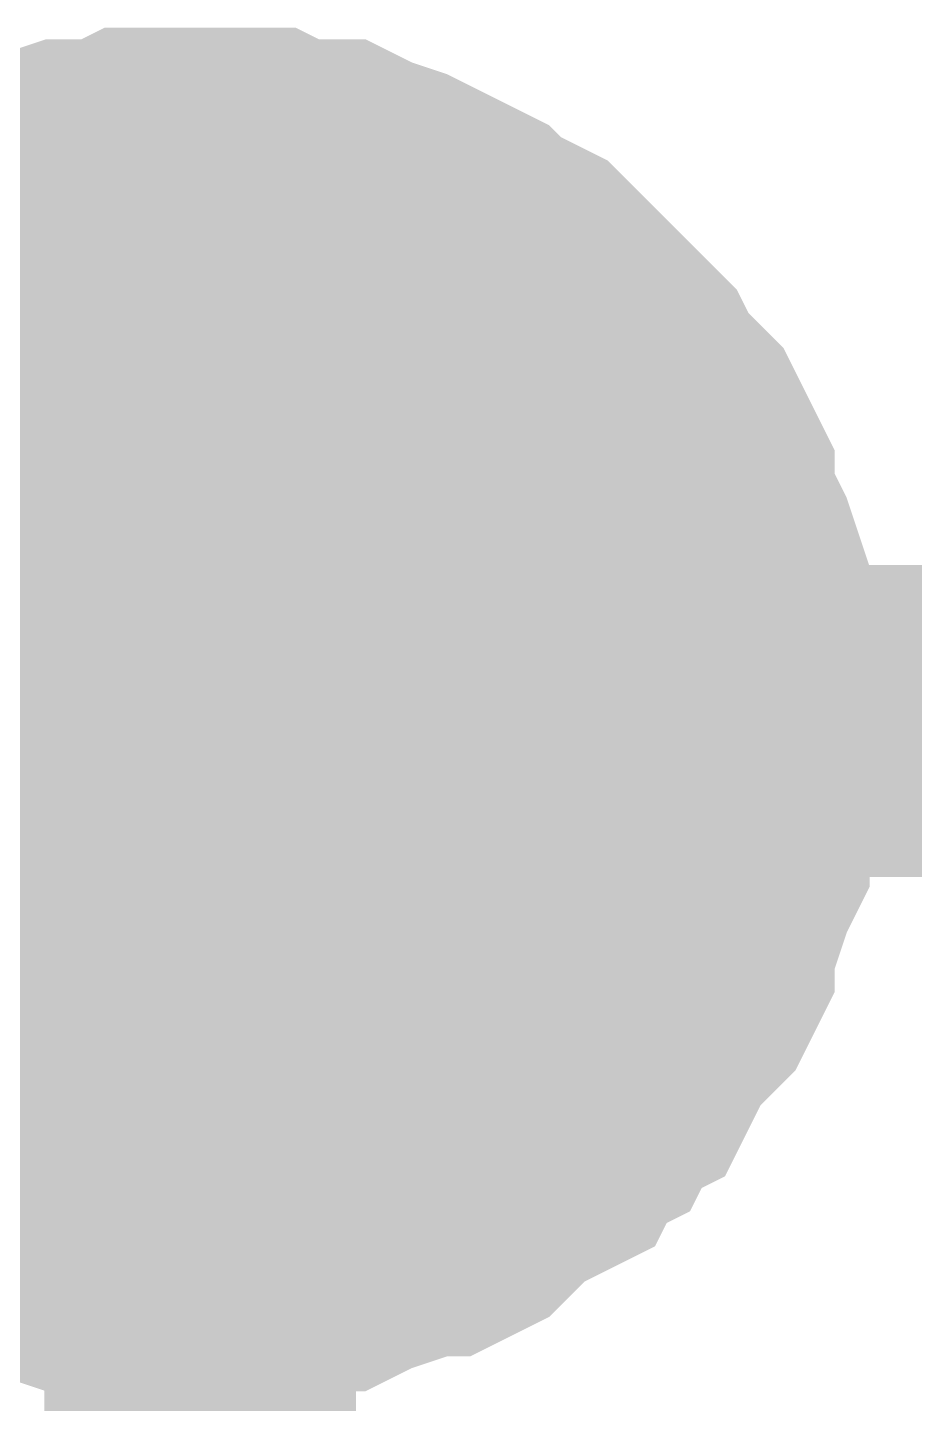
# Model space of a CAD drawing. Header units: inches. Extents: x 0 to 22.3, y 0 to 15.7.
# Drawn here: x 13.8938 to 13.9274, y 13.9734 to 14.0254 of the extents above; entities that cross this region are included whole.
import ezdxf

# ---------------------------------------------------------------- set-up
doc = ezdxf.new("R2010")
doc.units = ezdxf.units.IN
doc.header["$MEASUREMENT"] = 0
doc.layers.add('Sheet', color=255, linetype='Continuous')

msp = doc.modelspace()

# ---------------------------------------------------------------- linework, layer by layer
at = {"layer": 'Sheet'}
for points in [[(13.88755, 14.014637, 0.0118, 0.0118, 0), (13.888434, 14.015521, 0.0118, 0.0118, 0), (13.888876, 14.015963, 0.0118, 0.0118, 0), (13.88976, 14.016405, 0.0118, 0.0118, 0), (13.890644, 14.016847, 0.0118, 0.0118, 0), (13.891528, 14.017289, 0.0118, 0.0118, 0), (13.892412, 14.017731, 0.0118, 0.0118, 0), (13.893296, 14.018173, 0.0118, 0.0118, 0), (13.89418, 14.018615, 0.0118, 0.0118, 0), (13.895506, 14.019057, 0.0118, 0.0118, 0), (13.89639, 14.019057, 0.0118, 0.0118, 0), (13.897274, 14.019057, 0.0118, 0.0118, 0), (13.898158, 14.019499, 0.0118, 0.0118, 0), (13.899485, 14.019499, 0.0118, 0.0118, 0), (13.900369, 14.019499, 0.0118, 0.0118, 0)], [(13.88755, 14.014637, 0.0118, 0.0118, 0), (13.888434, 14.015521, 0.0118, 0.0118, 0), (13.888876, 14.015963, 0.0118, 0.0118, 0), (13.88976, 14.016405, 0.0118, 0.0118, 0), (13.890644, 14.016847, 0.0118, 0.0118, 0), (13.891528, 14.017289, 0.0118, 0.0118, 0), (13.892412, 14.017731, 0.0118, 0.0118, 0), (13.893296, 14.018173, 0.0118, 0.0118, 0), (13.89418, 14.018615, 0.0118, 0.0118, 0), (13.895506, 14.019057, 0.0118, 0.0118, 0), (13.89639, 14.019057, 0.0118, 0.0118, 0), (13.897274, 14.019057, 0.0118, 0.0118, 0), (13.898158, 14.019499, 0.0118, 0.0118, 0), (13.899485, 14.019499, 0.0118, 0.0118, 0), (13.900369, 14.019499, 0.0118, 0.0118, 0)], [(13.88755, 14.014637, 0.0118, 0.0118, 0), (13.888434, 14.015521, 0.0118, 0.0118, 0), (13.888876, 14.015963, 0.0118, 0.0118, 0), (13.88976, 14.016405, 0.0118, 0.0118, 0), (13.890644, 14.016847, 0.0118, 0.0118, 0), (13.891528, 14.017289, 0.0118, 0.0118, 0), (13.892412, 14.017731, 0.0118, 0.0118, 0), (13.893296, 14.018173, 0.0118, 0.0118, 0), (13.89418, 14.018615, 0.0118, 0.0118, 0), (13.895506, 14.019057, 0.0118, 0.0118, 0), (13.89639, 14.019057, 0.0118, 0.0118, 0), (13.897274, 14.019057, 0.0118, 0.0118, 0), (13.898158, 14.019499, 0.0118, 0.0118, 0), (13.899485, 14.019499, 0.0118, 0.0118, 0), (13.900369, 14.019499, 0.0118, 0.0118, 0)], [(13.88755, 14.014637, 0.0118, 0.0118, 0), (13.888434, 14.015521, 0.0118, 0.0118, 0), (13.888876, 14.015963, 0.0118, 0.0118, 0), (13.88976, 14.016405, 0.0118, 0.0118, 0), (13.890644, 14.016847, 0.0118, 0.0118, 0), (13.891528, 14.017289, 0.0118, 0.0118, 0), (13.892412, 14.017731, 0.0118, 0.0118, 0), (13.893296, 14.018173, 0.0118, 0.0118, 0), (13.89418, 14.018615, 0.0118, 0.0118, 0), (13.895506, 14.019057, 0.0118, 0.0118, 0), (13.89639, 14.019057, 0.0118, 0.0118, 0), (13.897274, 14.019057, 0.0118, 0.0118, 0), (13.898158, 14.019499, 0.0118, 0.0118, 0), (13.899485, 14.019499, 0.0118, 0.0118, 0), (13.900369, 14.019499, 0.0118, 0.0118, 0)], [(13.900369, 14.019499, 0.0118, 0.0118, 0), (13.900369, 14.019499, 0.0118, 0.0118, 0)], [(13.900369, 14.019499, 0.0118, 0.0118, 0), (13.901253, 14.019499, 0.0118, 0.0118, 0), (13.902579, 14.019499, 0.0118, 0.0118, 0), (13.903463, 14.019057, 0.0118, 0.0118, 0), (13.904347, 14.019057, 0.0118, 0.0118, 0), (13.905231, 14.019057, 0.0118, 0.0118, 0), (13.906115, 14.018615, 0.0118, 0.0118, 0), (13.907441, 14.018173, 0.0118, 0.0118, 0), (13.908325, 14.017731, 0.0118, 0.0118, 0), (13.909209, 14.017289, 0.0118, 0.0118, 0), (13.910094, 14.016847, 0.0118, 0.0118, 0), (13.910536, 14.016405, 0.0118, 0.0118, 0), (13.91142, 14.015963, 0.0118, 0.0118, 0), (13.912304, 14.015521, 0.0118, 0.0118, 0), (13.913188, 14.014637, 0.0118, 0.0118, 0), (13.91363, 14.014195, 0.0118, 0.0118, 0), (13.914514, 14.013311, 0.0118, 0.0118, 0), (13.914956, 14.012869, 0.0118, 0.0118, 0), (13.91584, 14.011985, 0.0118, 0.0118, 0), (13.916282, 14.011101, 0.0118, 0.0118, 0), (13.916724, 14.010659, 0.0118, 0.0118, 0), (13.917608, 14.009775, 0.0118, 0.0118, 0), (13.91805, 14.008891, 0.0118, 0.0118, 0), (13.918492, 14.008007, 0.0118, 0.0118, 0), (13.918492, 14.007123, 0.0118, 0.0118, 0), (13.918934, 14.006239, 0.0118, 0.0118, 0), (13.919376, 14.005355, 0.0118, 0.0118, 0), (13.919818, 14.004029, 0.0118, 0.0118, 0), (13.919818, 14.003145, 0.0118, 0.0118, 0), (13.919818, 14.002261, 0.0118, 0.0118, 0), (13.92026, 14.001377, 0.0118, 0.0118, 0), (13.92026, 14.000051, 0.0118, 0.0118, 0), (13.92026, 13.999167, 0.0118, 0.0118, 0)], [(13.900369, 14.019499, 0.0118, 0.0118, 0), (13.900369, 14.019499, 0.0118, 0.0118, 0)], [(13.900369, 14.019499, 0.0118, 0.0118, 0), (13.901253, 14.019499, 0.0118, 0.0118, 0), (13.902579, 14.019499, 0.0118, 0.0118, 0), (13.903463, 14.019057, 0.0118, 0.0118, 0), (13.904347, 14.019057, 0.0118, 0.0118, 0), (13.905231, 14.019057, 0.0118, 0.0118, 0), (13.906115, 14.018615, 0.0118, 0.0118, 0), (13.907441, 14.018173, 0.0118, 0.0118, 0), (13.908325, 14.017731, 0.0118, 0.0118, 0), (13.909209, 14.017289, 0.0118, 0.0118, 0), (13.910094, 14.016847, 0.0118, 0.0118, 0), (13.910536, 14.016405, 0.0118, 0.0118, 0), (13.91142, 14.015963, 0.0118, 0.0118, 0), (13.912304, 14.015521, 0.0118, 0.0118, 0), (13.913188, 14.014637, 0.0118, 0.0118, 0), (13.91363, 14.014195, 0.0118, 0.0118, 0), (13.914514, 14.013311, 0.0118, 0.0118, 0), (13.914956, 14.012869, 0.0118, 0.0118, 0), (13.91584, 14.011985, 0.0118, 0.0118, 0), (13.916282, 14.011101, 0.0118, 0.0118, 0), (13.916724, 14.010659, 0.0118, 0.0118, 0), (13.917608, 14.009775, 0.0118, 0.0118, 0), (13.91805, 14.008891, 0.0118, 0.0118, 0), (13.918492, 14.008007, 0.0118, 0.0118, 0), (13.918492, 14.007123, 0.0118, 0.0118, 0), (13.918934, 14.006239, 0.0118, 0.0118, 0), (13.919376, 14.005355, 0.0118, 0.0118, 0), (13.919818, 14.004029, 0.0118, 0.0118, 0), (13.919818, 14.003145, 0.0118, 0.0118, 0), (13.919818, 14.002261, 0.0118, 0.0118, 0), (13.92026, 14.001377, 0.0118, 0.0118, 0), (13.92026, 14.000051, 0.0118, 0.0118, 0), (13.92026, 13.999167, 0.0118, 0.0118, 0)], [(13.900369, 14.019499, 0.0118, 0.0118, 0), (13.900369, 14.019499, 0.0118, 0.0118, 0)], [(13.900369, 14.019499, 0.0118, 0.0118, 0), (13.901253, 14.019499, 0.0118, 0.0118, 0), (13.902579, 14.019499, 0.0118, 0.0118, 0), (13.903463, 14.019057, 0.0118, 0.0118, 0), (13.904347, 14.019057, 0.0118, 0.0118, 0), (13.905231, 14.019057, 0.0118, 0.0118, 0), (13.906115, 14.018615, 0.0118, 0.0118, 0), (13.907441, 14.018173, 0.0118, 0.0118, 0), (13.908325, 14.017731, 0.0118, 0.0118, 0), (13.909209, 14.017289, 0.0118, 0.0118, 0), (13.910094, 14.016847, 0.0118, 0.0118, 0), (13.910536, 14.016405, 0.0118, 0.0118, 0), (13.91142, 14.015963, 0.0118, 0.0118, 0), (13.912304, 14.015521, 0.0118, 0.0118, 0), (13.913188, 14.014637, 0.0118, 0.0118, 0), (13.91363, 14.014195, 0.0118, 0.0118, 0), (13.914514, 14.013311, 0.0118, 0.0118, 0), (13.914956, 14.012869, 0.0118, 0.0118, 0), (13.91584, 14.011985, 0.0118, 0.0118, 0), (13.916282, 14.011101, 0.0118, 0.0118, 0), (13.916724, 14.010659, 0.0118, 0.0118, 0), (13.917608, 14.009775, 0.0118, 0.0118, 0), (13.91805, 14.008891, 0.0118, 0.0118, 0), (13.918492, 14.008007, 0.0118, 0.0118, 0), (13.918492, 14.007123, 0.0118, 0.0118, 0), (13.918934, 14.006239, 0.0118, 0.0118, 0), (13.919376, 14.005355, 0.0118, 0.0118, 0), (13.919818, 14.004029, 0.0118, 0.0118, 0), (13.919818, 14.003145, 0.0118, 0.0118, 0), (13.919818, 14.002261, 0.0118, 0.0118, 0), (13.92026, 14.001377, 0.0118, 0.0118, 0), (13.92026, 14.000051, 0.0118, 0.0118, 0), (13.92026, 13.999167, 0.0118, 0.0118, 0)], [(13.900369, 14.019499, 0.0118, 0.0118, 0), (13.900369, 14.019499, 0.0118, 0.0118, 0)], [(13.900369, 14.019499, 0.0118, 0.0118, 0), (13.901253, 14.019499, 0.0118, 0.0118, 0), (13.902579, 14.019499, 0.0118, 0.0118, 0), (13.903463, 14.019057, 0.0118, 0.0118, 0), (13.904347, 14.019057, 0.0118, 0.0118, 0), (13.905231, 14.019057, 0.0118, 0.0118, 0), (13.906115, 14.018615, 0.0118, 0.0118, 0), (13.907441, 14.018173, 0.0118, 0.0118, 0), (13.908325, 14.017731, 0.0118, 0.0118, 0), (13.909209, 14.017289, 0.0118, 0.0118, 0), (13.910094, 14.016847, 0.0118, 0.0118, 0), (13.910536, 14.016405, 0.0118, 0.0118, 0), (13.91142, 14.015963, 0.0118, 0.0118, 0), (13.912304, 14.015521, 0.0118, 0.0118, 0), (13.913188, 14.014637, 0.0118, 0.0118, 0), (13.91363, 14.014195, 0.0118, 0.0118, 0), (13.914514, 14.013311, 0.0118, 0.0118, 0), (13.914956, 14.012869, 0.0118, 0.0118, 0), (13.91584, 14.011985, 0.0118, 0.0118, 0), (13.916282, 14.011101, 0.0118, 0.0118, 0), (13.916724, 14.010659, 0.0118, 0.0118, 0), (13.917608, 14.009775, 0.0118, 0.0118, 0), (13.91805, 14.008891, 0.0118, 0.0118, 0), (13.918492, 14.008007, 0.0118, 0.0118, 0), (13.918492, 14.007123, 0.0118, 0.0118, 0), (13.918934, 14.006239, 0.0118, 0.0118, 0), (13.919376, 14.005355, 0.0118, 0.0118, 0), (13.919818, 14.004029, 0.0118, 0.0118, 0), (13.919818, 14.003145, 0.0118, 0.0118, 0), (13.919818, 14.002261, 0.0118, 0.0118, 0), (13.92026, 14.001377, 0.0118, 0.0118, 0), (13.92026, 14.000051, 0.0118, 0.0118, 0), (13.92026, 13.999167, 0.0118, 0.0118, 0)], [(13.891528, 14.017289, 0.0039, 0.0039, 0), (13.892412, 14.017731, 0.0039, 0.0039, 0), (13.893296, 14.018173, 0.0039, 0.0039, 0), (13.89418, 14.018615, 0.0039, 0.0039, 0), (13.895506, 14.019057, 0.0039, 0.0039, 0), (13.89639, 14.019057, 0.0039, 0.0039, 0), (13.897274, 14.019057, 0.0039, 0.0039, 0), (13.898158, 14.019499, 0.0039, 0.0039, 0), (13.899485, 14.019499, 0.0039, 0.0039, 0), (13.900369, 14.019499, 0.0039, 0.0039, 0)], [(13.891528, 14.017289, 0.0039, 0.0039, 0), (13.892412, 14.017731, 0.0039, 0.0039, 0), (13.893296, 14.018173, 0.0039, 0.0039, 0), (13.89418, 14.018615, 0.0039, 0.0039, 0), (13.895506, 14.019057, 0.0039, 0.0039, 0), (13.89639, 14.019057, 0.0039, 0.0039, 0), (13.897274, 14.019057, 0.0039, 0.0039, 0), (13.898158, 14.019499, 0.0039, 0.0039, 0), (13.899485, 14.019499, 0.0039, 0.0039, 0), (13.900369, 14.019499, 0.0039, 0.0039, 0)], [(13.891528, 14.017289, 0.0039, 0.0039, 0), (13.892412, 14.017731, 0.0039, 0.0039, 0), (13.893296, 14.018173, 0.0039, 0.0039, 0), (13.89418, 14.018615, 0.0039, 0.0039, 0), (13.895506, 14.019057, 0.0039, 0.0039, 0), (13.89639, 14.019057, 0.0039, 0.0039, 0), (13.897274, 14.019057, 0.0039, 0.0039, 0), (13.898158, 14.019499, 0.0039, 0.0039, 0), (13.899485, 14.019499, 0.0039, 0.0039, 0), (13.900369, 14.019499, 0.0039, 0.0039, 0)], [(13.891528, 14.017289, 0.0039, 0.0039, 0), (13.892412, 14.017731, 0.0039, 0.0039, 0), (13.893296, 14.018173, 0.0039, 0.0039, 0), (13.89418, 14.018615, 0.0039, 0.0039, 0), (13.895506, 14.019057, 0.0039, 0.0039, 0), (13.89639, 14.019057, 0.0039, 0.0039, 0), (13.897274, 14.019057, 0.0039, 0.0039, 0), (13.898158, 14.019499, 0.0039, 0.0039, 0), (13.899485, 14.019499, 0.0039, 0.0039, 0), (13.900369, 14.019499, 0.0039, 0.0039, 0)], [(13.900369, 14.019499, 0.0039, 0.0039, 0), (13.900369, 14.019499, 0.0039, 0.0039, 0)], [(13.900369, 14.019499, 0.0039, 0.0039, 0), (13.901253, 14.019499, 0.0039, 0.0039, 0), (13.902579, 14.019499, 0.0039, 0.0039, 0), (13.903463, 14.019057, 0.0039, 0.0039, 0), (13.904347, 14.019057, 0.0039, 0.0039, 0), (13.905231, 14.019057, 0.0039, 0.0039, 0), (13.906115, 14.018615, 0.0039, 0.0039, 0), (13.907441, 14.018173, 0.0039, 0.0039, 0), (13.908325, 14.017731, 0.0039, 0.0039, 0), (13.909209, 14.017289, 0.0039, 0.0039, 0), (13.910094, 14.016847, 0.0039, 0.0039, 0), (13.910536, 14.016405, 0.0039, 0.0039, 0), (13.91142, 14.015963, 0.0039, 0.0039, 0), (13.912304, 14.015521, 0.0039, 0.0039, 0), (13.913188, 14.014637, 0.0039, 0.0039, 0), (13.91363, 14.014195, 0.0039, 0.0039, 0), (13.914514, 14.013311, 0.0039, 0.0039, 0), (13.914956, 14.012869, 0.0039, 0.0039, 0), (13.91584, 14.011985, 0.0039, 0.0039, 0), (13.916282, 14.011101, 0.0039, 0.0039, 0), (13.916724, 14.010659, 0.0039, 0.0039, 0), (13.917608, 14.009775, 0.0039, 0.0039, 0), (13.91805, 14.008891, 0.0039, 0.0039, 0), (13.918492, 14.008007, 0.0039, 0.0039, 0), (13.918492, 14.007123, 0.0039, 0.0039, 0), (13.918934, 14.006239, 0.0039, 0.0039, 0), (13.919376, 14.005355, 0.0039, 0.0039, 0), (13.919818, 14.004029, 0.0039, 0.0039, 0), (13.919818, 14.003145, 0.0039, 0.0039, 0), (13.919818, 14.002261, 0.0039, 0.0039, 0), (13.92026, 14.001377, 0.0039, 0.0039, 0), (13.92026, 14.000051, 0.0039, 0.0039, 0), (13.92026, 13.999167, 0.0039, 0.0039, 0)], [(13.900369, 14.019499, 0.0039, 0.0039, 0), (13.900369, 14.019499, 0.0039, 0.0039, 0)], [(13.900369, 14.019499, 0.0039, 0.0039, 0), (13.901253, 14.019499, 0.0039, 0.0039, 0), (13.902579, 14.019499, 0.0039, 0.0039, 0), (13.903463, 14.019057, 0.0039, 0.0039, 0), (13.904347, 14.019057, 0.0039, 0.0039, 0), (13.905231, 14.019057, 0.0039, 0.0039, 0), (13.906115, 14.018615, 0.0039, 0.0039, 0), (13.907441, 14.018173, 0.0039, 0.0039, 0), (13.908325, 14.017731, 0.0039, 0.0039, 0), (13.909209, 14.017289, 0.0039, 0.0039, 0), (13.910094, 14.016847, 0.0039, 0.0039, 0), (13.910536, 14.016405, 0.0039, 0.0039, 0), (13.91142, 14.015963, 0.0039, 0.0039, 0), (13.912304, 14.015521, 0.0039, 0.0039, 0), (13.913188, 14.014637, 0.0039, 0.0039, 0), (13.91363, 14.014195, 0.0039, 0.0039, 0), (13.914514, 14.013311, 0.0039, 0.0039, 0), (13.914956, 14.012869, 0.0039, 0.0039, 0), (13.91584, 14.011985, 0.0039, 0.0039, 0), (13.916282, 14.011101, 0.0039, 0.0039, 0), (13.916724, 14.010659, 0.0039, 0.0039, 0), (13.917608, 14.009775, 0.0039, 0.0039, 0), (13.91805, 14.008891, 0.0039, 0.0039, 0), (13.918492, 14.008007, 0.0039, 0.0039, 0), (13.918492, 14.007123, 0.0039, 0.0039, 0), (13.918934, 14.006239, 0.0039, 0.0039, 0), (13.919376, 14.005355, 0.0039, 0.0039, 0), (13.919818, 14.004029, 0.0039, 0.0039, 0), (13.919818, 14.003145, 0.0039, 0.0039, 0), (13.919818, 14.002261, 0.0039, 0.0039, 0), (13.92026, 14.001377, 0.0039, 0.0039, 0), (13.92026, 14.000051, 0.0039, 0.0039, 0), (13.92026, 13.999167, 0.0039, 0.0039, 0)], [(13.900369, 14.019499, 0.0039, 0.0039, 0), (13.900369, 14.019499, 0.0039, 0.0039, 0)], [(13.900369, 14.019499, 0.0039, 0.0039, 0), (13.901253, 14.019499, 0.0039, 0.0039, 0), (13.902579, 14.019499, 0.0039, 0.0039, 0), (13.903463, 14.019057, 0.0039, 0.0039, 0), (13.904347, 14.019057, 0.0039, 0.0039, 0), (13.905231, 14.019057, 0.0039, 0.0039, 0), (13.906115, 14.018615, 0.0039, 0.0039, 0), (13.907441, 14.018173, 0.0039, 0.0039, 0), (13.908325, 14.017731, 0.0039, 0.0039, 0), (13.909209, 14.017289, 0.0039, 0.0039, 0), (13.910094, 14.016847, 0.0039, 0.0039, 0), (13.910536, 14.016405, 0.0039, 0.0039, 0), (13.91142, 14.015963, 0.0039, 0.0039, 0), (13.912304, 14.015521, 0.0039, 0.0039, 0), (13.913188, 14.014637, 0.0039, 0.0039, 0), (13.91363, 14.014195, 0.0039, 0.0039, 0), (13.914514, 14.013311, 0.0039, 0.0039, 0), (13.914956, 14.012869, 0.0039, 0.0039, 0), (13.91584, 14.011985, 0.0039, 0.0039, 0), (13.916282, 14.011101, 0.0039, 0.0039, 0), (13.916724, 14.010659, 0.0039, 0.0039, 0), (13.917608, 14.009775, 0.0039, 0.0039, 0), (13.91805, 14.008891, 0.0039, 0.0039, 0), (13.918492, 14.008007, 0.0039, 0.0039, 0), (13.918492, 14.007123, 0.0039, 0.0039, 0), (13.918934, 14.006239, 0.0039, 0.0039, 0), (13.919376, 14.005355, 0.0039, 0.0039, 0), (13.919818, 14.004029, 0.0039, 0.0039, 0), (13.919818, 14.003145, 0.0039, 0.0039, 0), (13.919818, 14.002261, 0.0039, 0.0039, 0), (13.92026, 14.001377, 0.0039, 0.0039, 0), (13.92026, 14.000051, 0.0039, 0.0039, 0), (13.92026, 13.999167, 0.0039, 0.0039, 0)], [(13.900369, 14.019499, 0.0039, 0.0039, 0), (13.900369, 14.019499, 0.0039, 0.0039, 0)], [(13.900369, 14.019499, 0.0039, 0.0039, 0), (13.901253, 14.019499, 0.0039, 0.0039, 0), (13.902579, 14.019499, 0.0039, 0.0039, 0), (13.903463, 14.019057, 0.0039, 0.0039, 0), (13.904347, 14.019057, 0.0039, 0.0039, 0), (13.905231, 14.019057, 0.0039, 0.0039, 0), (13.906115, 14.018615, 0.0039, 0.0039, 0), (13.907441, 14.018173, 0.0039, 0.0039, 0), (13.908325, 14.017731, 0.0039, 0.0039, 0), (13.909209, 14.017289, 0.0039, 0.0039, 0), (13.910094, 14.016847, 0.0039, 0.0039, 0), (13.910536, 14.016405, 0.0039, 0.0039, 0), (13.91142, 14.015963, 0.0039, 0.0039, 0), (13.912304, 14.015521, 0.0039, 0.0039, 0), (13.913188, 14.014637, 0.0039, 0.0039, 0), (13.91363, 14.014195, 0.0039, 0.0039, 0), (13.914514, 14.013311, 0.0039, 0.0039, 0), (13.914956, 14.012869, 0.0039, 0.0039, 0), (13.91584, 14.011985, 0.0039, 0.0039, 0), (13.916282, 14.011101, 0.0039, 0.0039, 0), (13.916724, 14.010659, 0.0039, 0.0039, 0), (13.917608, 14.009775, 0.0039, 0.0039, 0), (13.91805, 14.008891, 0.0039, 0.0039, 0), (13.918492, 14.008007, 0.0039, 0.0039, 0), (13.918492, 14.007123, 0.0039, 0.0039, 0), (13.918934, 14.006239, 0.0039, 0.0039, 0), (13.919376, 14.005355, 0.0039, 0.0039, 0), (13.919818, 14.004029, 0.0039, 0.0039, 0), (13.919818, 14.003145, 0.0039, 0.0039, 0), (13.919818, 14.002261, 0.0039, 0.0039, 0), (13.92026, 14.001377, 0.0039, 0.0039, 0), (13.92026, 14.000051, 0.0039, 0.0039, 0), (13.92026, 13.999167, 0.0039, 0.0039, 0)], [(12.300186, 13.999167, 0.0118, 0.0118, 0), (12.400087, 13.999167, 0.0118, 0.0118, 0), (12.900034, 13.999167, 0.0118, 0.0118, 0), (13.900369, 13.999167, 0.0118, 0.0118, 0)], [(14.300414, 13.999167, 0.0118, 0.0118, 0), (13.900369, 13.999167, 0.0118, 0.0118, 0), (13.900369, 13.799381, 0.0118, 0.0118, 0)], [(13.92026, 13.999167, 0.0118, 0.0118, 0), (13.92026, 13.998283, 0.0118, 0.0118, 0), (13.92026, 13.996957, 0.0118, 0.0118, 0), (13.919818, 13.996073, 0.0118, 0.0118, 0), (13.919818, 13.995189, 0.0118, 0.0118, 0), (13.919818, 13.994305, 0.0118, 0.0118, 0), (13.919376, 13.993421, 0.0118, 0.0118, 0), (13.918934, 13.992095, 0.0118, 0.0118, 0), (13.918492, 13.991211, 0.0118, 0.0118, 0), (13.918492, 13.990327, 0.0118, 0.0118, 0), (13.91805, 13.989443, 0.0118, 0.0118, 0), (13.917608, 13.989001, 0.0118, 0.0118, 0), (13.916724, 13.988117, 0.0118, 0.0118, 0), (13.916282, 13.987233, 0.0118, 0.0118, 0), (13.91584, 13.986349, 0.0118, 0.0118, 0), (13.914956, 13.985907, 0.0118, 0.0118, 0), (13.914514, 13.985023, 0.0118, 0.0118, 0), (13.91363, 13.984581, 0.0118, 0.0118, 0), (13.913188, 13.983697, 0.0118, 0.0118, 0), (13.912304, 13.983255, 0.0118, 0.0118, 0), (13.91142, 13.982812, 0.0118, 0.0118, 0), (13.910536, 13.981928, 0.0118, 0.0118, 0), (13.910094, 13.981486, 0.0118, 0.0118, 0), (13.909209, 13.981044, 0.0118, 0.0118, 0), (13.908325, 13.981044, 0.0118, 0.0118, 0), (13.907441, 13.980602, 0.0118, 0.0118, 0), (13.906115, 13.98016, 0.0118, 0.0118, 0), (13.905231, 13.979718, 0.0118, 0.0118, 0), (13.904347, 13.979718, 0.0118, 0.0118, 0), (13.903463, 13.979718, 0.0118, 0.0118, 0), (13.902579, 13.979276, 0.0118, 0.0118, 0), (13.901253, 13.979276, 0.0118, 0.0118, 0), (13.900369, 13.979276, 0.0118, 0.0118, 0)], [(13.92026, 13.999167, 0.0118, 0.0118, 0), (13.92026, 13.998283, 0.0118, 0.0118, 0), (13.92026, 13.996957, 0.0118, 0.0118, 0), (13.919818, 13.996073, 0.0118, 0.0118, 0), (13.919818, 13.995189, 0.0118, 0.0118, 0), (13.919818, 13.994305, 0.0118, 0.0118, 0), (13.919376, 13.993421, 0.0118, 0.0118, 0), (13.918934, 13.992095, 0.0118, 0.0118, 0), (13.918492, 13.991211, 0.0118, 0.0118, 0), (13.918492, 13.990327, 0.0118, 0.0118, 0), (13.91805, 13.989443, 0.0118, 0.0118, 0), (13.917608, 13.989001, 0.0118, 0.0118, 0), (13.916724, 13.988117, 0.0118, 0.0118, 0), (13.916282, 13.987233, 0.0118, 0.0118, 0), (13.91584, 13.986349, 0.0118, 0.0118, 0), (13.914956, 13.985907, 0.0118, 0.0118, 0), (13.914514, 13.985023, 0.0118, 0.0118, 0), (13.91363, 13.984581, 0.0118, 0.0118, 0), (13.913188, 13.983697, 0.0118, 0.0118, 0), (13.912304, 13.983255, 0.0118, 0.0118, 0), (13.91142, 13.982812, 0.0118, 0.0118, 0), (13.910536, 13.981928, 0.0118, 0.0118, 0), (13.910094, 13.981486, 0.0118, 0.0118, 0), (13.909209, 13.981044, 0.0118, 0.0118, 0), (13.908325, 13.981044, 0.0118, 0.0118, 0), (13.907441, 13.980602, 0.0118, 0.0118, 0), (13.906115, 13.98016, 0.0118, 0.0118, 0), (13.905231, 13.979718, 0.0118, 0.0118, 0), (13.904347, 13.979718, 0.0118, 0.0118, 0), (13.903463, 13.979718, 0.0118, 0.0118, 0), (13.902579, 13.979276, 0.0118, 0.0118, 0), (13.901253, 13.979276, 0.0118, 0.0118, 0), (13.900369, 13.979276, 0.0118, 0.0118, 0)], [(13.92026, 13.999167, 0.0118, 0.0118, 0), (13.92026, 13.998283, 0.0118, 0.0118, 0), (13.92026, 13.996957, 0.0118, 0.0118, 0), (13.919818, 13.996073, 0.0118, 0.0118, 0), (13.919818, 13.995189, 0.0118, 0.0118, 0), (13.919818, 13.994305, 0.0118, 0.0118, 0), (13.919376, 13.993421, 0.0118, 0.0118, 0), (13.918934, 13.992095, 0.0118, 0.0118, 0), (13.918492, 13.991211, 0.0118, 0.0118, 0), (13.918492, 13.990327, 0.0118, 0.0118, 0), (13.91805, 13.989443, 0.0118, 0.0118, 0), (13.917608, 13.989001, 0.0118, 0.0118, 0), (13.916724, 13.988117, 0.0118, 0.0118, 0), (13.916282, 13.987233, 0.0118, 0.0118, 0), (13.91584, 13.986349, 0.0118, 0.0118, 0), (13.914956, 13.985907, 0.0118, 0.0118, 0), (13.914514, 13.985023, 0.0118, 0.0118, 0), (13.91363, 13.984581, 0.0118, 0.0118, 0), (13.913188, 13.983697, 0.0118, 0.0118, 0), (13.912304, 13.983255, 0.0118, 0.0118, 0), (13.91142, 13.982812, 0.0118, 0.0118, 0), (13.910536, 13.981928, 0.0118, 0.0118, 0), (13.910094, 13.981486, 0.0118, 0.0118, 0), (13.909209, 13.981044, 0.0118, 0.0118, 0), (13.908325, 13.981044, 0.0118, 0.0118, 0), (13.907441, 13.980602, 0.0118, 0.0118, 0), (13.906115, 13.98016, 0.0118, 0.0118, 0), (13.905231, 13.979718, 0.0118, 0.0118, 0), (13.904347, 13.979718, 0.0118, 0.0118, 0), (13.903463, 13.979718, 0.0118, 0.0118, 0), (13.902579, 13.979276, 0.0118, 0.0118, 0), (13.901253, 13.979276, 0.0118, 0.0118, 0), (13.900369, 13.979276, 0.0118, 0.0118, 0)], [(13.92026, 13.999167, 0.0118, 0.0118, 0), (13.92026, 13.998283, 0.0118, 0.0118, 0), (13.92026, 13.996957, 0.0118, 0.0118, 0), (13.919818, 13.996073, 0.0118, 0.0118, 0), (13.919818, 13.995189, 0.0118, 0.0118, 0), (13.919818, 13.994305, 0.0118, 0.0118, 0), (13.919376, 13.993421, 0.0118, 0.0118, 0), (13.918934, 13.992095, 0.0118, 0.0118, 0), (13.918492, 13.991211, 0.0118, 0.0118, 0), (13.918492, 13.990327, 0.0118, 0.0118, 0), (13.91805, 13.989443, 0.0118, 0.0118, 0), (13.917608, 13.989001, 0.0118, 0.0118, 0), (13.916724, 13.988117, 0.0118, 0.0118, 0), (13.916282, 13.987233, 0.0118, 0.0118, 0), (13.91584, 13.986349, 0.0118, 0.0118, 0), (13.914956, 13.985907, 0.0118, 0.0118, 0), (13.914514, 13.985023, 0.0118, 0.0118, 0), (13.91363, 13.984581, 0.0118, 0.0118, 0), (13.913188, 13.983697, 0.0118, 0.0118, 0), (13.912304, 13.983255, 0.0118, 0.0118, 0), (13.91142, 13.982812, 0.0118, 0.0118, 0), (13.910536, 13.981928, 0.0118, 0.0118, 0), (13.910094, 13.981486, 0.0118, 0.0118, 0), (13.909209, 13.981044, 0.0118, 0.0118, 0), (13.908325, 13.981044, 0.0118, 0.0118, 0), (13.907441, 13.980602, 0.0118, 0.0118, 0), (13.906115, 13.98016, 0.0118, 0.0118, 0), (13.905231, 13.979718, 0.0118, 0.0118, 0), (13.904347, 13.979718, 0.0118, 0.0118, 0), (13.903463, 13.979718, 0.0118, 0.0118, 0), (13.902579, 13.979276, 0.0118, 0.0118, 0), (13.901253, 13.979276, 0.0118, 0.0118, 0), (13.900369, 13.979276, 0.0118, 0.0118, 0)], [(13.92026, 13.999167, 0.0118, 0.0118, 0), (13.92026, 13.999167, 0.0118, 0.0118, 0), (13.92026, 13.999167, 0.0118, 0.0118, 0), (13.92026, 13.999167, 0.0118, 0.0118, 0), (13.92026, 13.999167, 0.0118, 0.0118, 0), (13.92026, 13.999167, 0.0118, 0.0118, 0), (13.92026, 13.999167, 0.0118, 0.0118, 0), (13.92026, 13.999167, 0.0118, 0.0118, 0), (13.92026, 13.999167, 0.0118, 0.0118, 0), (13.92026, 13.999167, 0.0118, 0.0118, 0), (13.92026, 13.999167, 0.0118, 0.0118, 0), (13.92026, 13.999167, 0.0118, 0.0118, 0), (13.92026, 13.999167, 0.0118, 0.0118, 0), (13.92026, 13.999167, 0.0118, 0.0118, 0), (13.92026, 13.999167, 0.0118, 0.0118, 0), (13.92026, 13.999167, 0.0118, 0.0118, 0), (13.92026, 13.999167, 0.0118, 0.0118, 0), (13.92026, 13.999167, 0.0118, 0.0118, 0), (13.92026, 13.999167, 0.0118, 0.0118, 0), (13.92026, 13.999167, 0.0118, 0.0118, 0), (13.92026, 13.999167, 0.0118, 0.0118, 0), (13.92026, 13.999167, 0.0118, 0.0118, 0), (13.92026, 13.999167, 0.0118, 0.0118, 0), (13.92026, 13.999167, 0.0118, 0.0118, 0), (13.92026, 13.999167, 0.0118, 0.0118, 0), (13.92026, 13.999167, 0.0118, 0.0118, 0), (13.92026, 13.999167, 0.0118, 0.0118, 0), (13.92026, 13.999167, 0.0118, 0.0118, 0), (13.92026, 13.999167, 0.0118, 0.0118, 0), (13.92026, 13.999167, 0.0118, 0.0118, 0), (13.92026, 13.999167, 0.0118, 0.0118, 0), (13.92026, 13.999167, 0.0118, 0.0118, 0), (13.92026, 13.999167, 0.0118, 0.0118, 0)], [(13.92026, 13.999167, 0.0118, 0.0118, 0), (13.92026, 13.999167, 0.0118, 0.0118, 0)], [(13.92026, 13.999167, 0.0118, 0.0118, 0), (13.92026, 13.999167, 0.0118, 0.0118, 0), (13.92026, 13.999167, 0.0118, 0.0118, 0), (13.92026, 13.999167, 0.0118, 0.0118, 0), (13.92026, 13.999167, 0.0118, 0.0118, 0), (13.92026, 13.999167, 0.0118, 0.0118, 0), (13.92026, 13.999167, 0.0118, 0.0118, 0), (13.92026, 13.999167, 0.0118, 0.0118, 0), (13.92026, 13.999167, 0.0118, 0.0118, 0), (13.92026, 13.999167, 0.0118, 0.0118, 0), (13.92026, 13.999167, 0.0118, 0.0118, 0), (13.92026, 13.999167, 0.0118, 0.0118, 0), (13.92026, 13.999167, 0.0118, 0.0118, 0), (13.92026, 13.999167, 0.0118, 0.0118, 0), (13.92026, 13.999167, 0.0118, 0.0118, 0), (13.92026, 13.999167, 0.0118, 0.0118, 0), (13.92026, 13.999167, 0.0118, 0.0118, 0), (13.92026, 13.999167, 0.0118, 0.0118, 0), (13.92026, 13.999167, 0.0118, 0.0118, 0), (13.92026, 13.999167, 0.0118, 0.0118, 0), (13.92026, 13.999167, 0.0118, 0.0118, 0), (13.92026, 13.999167, 0.0118, 0.0118, 0), (13.92026, 13.999167, 0.0118, 0.0118, 0), (13.92026, 13.999167, 0.0118, 0.0118, 0), (13.92026, 13.999167, 0.0118, 0.0118, 0), (13.92026, 13.999167, 0.0118, 0.0118, 0), (13.92026, 13.999167, 0.0118, 0.0118, 0), (13.92026, 13.999167, 0.0118, 0.0118, 0), (13.92026, 13.999167, 0.0118, 0.0118, 0), (13.92026, 13.999167, 0.0118, 0.0118, 0), (13.92026, 13.999167, 0.0118, 0.0118, 0), (13.92026, 13.999167, 0.0118, 0.0118, 0), (13.92026, 13.999167, 0.0118, 0.0118, 0)], [(13.92026, 13.999167, 0.0118, 0.0118, 0), (13.92026, 13.999167, 0.0118, 0.0118, 0)], [(13.92026, 13.999167, 0.0118, 0.0118, 0), (13.92026, 13.999167, 0.0118, 0.0118, 0), (13.92026, 13.999167, 0.0118, 0.0118, 0), (13.92026, 13.999167, 0.0118, 0.0118, 0), (13.92026, 13.999167, 0.0118, 0.0118, 0), (13.92026, 13.999167, 0.0118, 0.0118, 0), (13.92026, 13.999167, 0.0118, 0.0118, 0), (13.92026, 13.999167, 0.0118, 0.0118, 0), (13.92026, 13.999167, 0.0118, 0.0118, 0), (13.92026, 13.999167, 0.0118, 0.0118, 0), (13.92026, 13.999167, 0.0118, 0.0118, 0), (13.92026, 13.999167, 0.0118, 0.0118, 0), (13.92026, 13.999167, 0.0118, 0.0118, 0), (13.92026, 13.999167, 0.0118, 0.0118, 0), (13.92026, 13.999167, 0.0118, 0.0118, 0), (13.92026, 13.999167, 0.0118, 0.0118, 0), (13.92026, 13.999167, 0.0118, 0.0118, 0), (13.92026, 13.999167, 0.0118, 0.0118, 0), (13.92026, 13.999167, 0.0118, 0.0118, 0), (13.92026, 13.999167, 0.0118, 0.0118, 0), (13.92026, 13.999167, 0.0118, 0.0118, 0), (13.92026, 13.999167, 0.0118, 0.0118, 0), (13.92026, 13.999167, 0.0118, 0.0118, 0), (13.92026, 13.999167, 0.0118, 0.0118, 0), (13.92026, 13.999167, 0.0118, 0.0118, 0), (13.92026, 13.999167, 0.0118, 0.0118, 0), (13.92026, 13.999167, 0.0118, 0.0118, 0), (13.92026, 13.999167, 0.0118, 0.0118, 0), (13.92026, 13.999167, 0.0118, 0.0118, 0), (13.92026, 13.999167, 0.0118, 0.0118, 0), (13.92026, 13.999167, 0.0118, 0.0118, 0), (13.92026, 13.999167, 0.0118, 0.0118, 0), (13.92026, 13.999167, 0.0118, 0.0118, 0)], [(13.92026, 13.999167, 0.0118, 0.0118, 0), (13.92026, 13.999167, 0.0118, 0.0118, 0)], [(13.92026, 13.999167, 0.0118, 0.0118, 0), (13.92026, 13.999167, 0.0118, 0.0118, 0), (13.92026, 13.999167, 0.0118, 0.0118, 0), (13.92026, 13.999167, 0.0118, 0.0118, 0), (13.92026, 13.999167, 0.0118, 0.0118, 0), (13.92026, 13.999167, 0.0118, 0.0118, 0), (13.92026, 13.999167, 0.0118, 0.0118, 0), (13.92026, 13.999167, 0.0118, 0.0118, 0), (13.92026, 13.999167, 0.0118, 0.0118, 0), (13.92026, 13.999167, 0.0118, 0.0118, 0), (13.92026, 13.999167, 0.0118, 0.0118, 0), (13.92026, 13.999167, 0.0118, 0.0118, 0), (13.92026, 13.999167, 0.0118, 0.0118, 0), (13.92026, 13.999167, 0.0118, 0.0118, 0), (13.92026, 13.999167, 0.0118, 0.0118, 0), (13.92026, 13.999167, 0.0118, 0.0118, 0), (13.92026, 13.999167, 0.0118, 0.0118, 0), (13.92026, 13.999167, 0.0118, 0.0118, 0), (13.92026, 13.999167, 0.0118, 0.0118, 0), (13.92026, 13.999167, 0.0118, 0.0118, 0), (13.92026, 13.999167, 0.0118, 0.0118, 0), (13.92026, 13.999167, 0.0118, 0.0118, 0), (13.92026, 13.999167, 0.0118, 0.0118, 0), (13.92026, 13.999167, 0.0118, 0.0118, 0), (13.92026, 13.999167, 0.0118, 0.0118, 0), (13.92026, 13.999167, 0.0118, 0.0118, 0), (13.92026, 13.999167, 0.0118, 0.0118, 0), (13.92026, 13.999167, 0.0118, 0.0118, 0), (13.92026, 13.999167, 0.0118, 0.0118, 0), (13.92026, 13.999167, 0.0118, 0.0118, 0), (13.92026, 13.999167, 0.0118, 0.0118, 0), (13.92026, 13.999167, 0.0118, 0.0118, 0), (13.92026, 13.999167, 0.0118, 0.0118, 0)], [(13.92026, 13.999167, 0.0118, 0.0118, 0), (13.92026, 13.999167, 0.0118, 0.0118, 0)], [(13.92026, 13.999167, 0.0039, 0.0039, 0), (13.92026, 13.998283, 0.0039, 0.0039, 0), (13.92026, 13.996957, 0.0039, 0.0039, 0), (13.919818, 13.996073, 0.0039, 0.0039, 0), (13.919818, 13.995189, 0.0039, 0.0039, 0), (13.919818, 13.994305, 0.0039, 0.0039, 0), (13.919376, 13.993421, 0.0039, 0.0039, 0), (13.918934, 13.992095, 0.0039, 0.0039, 0), (13.918492, 13.991211, 0.0039, 0.0039, 0), (13.918492, 13.990327, 0.0039, 0.0039, 0), (13.91805, 13.989443, 0.0039, 0.0039, 0), (13.917608, 13.989001, 0.0039, 0.0039, 0), (13.916724, 13.988117, 0.0039, 0.0039, 0), (13.916282, 13.987233, 0.0039, 0.0039, 0), (13.91584, 13.986349, 0.0039, 0.0039, 0), (13.914956, 13.985907, 0.0039, 0.0039, 0), (13.914514, 13.985023, 0.0039, 0.0039, 0), (13.91363, 13.984581, 0.0039, 0.0039, 0), (13.913188, 13.983697, 0.0039, 0.0039, 0), (13.912304, 13.983255, 0.0039, 0.0039, 0), (13.91142, 13.982812, 0.0039, 0.0039, 0), (13.910536, 13.981928, 0.0039, 0.0039, 0), (13.910094, 13.981486, 0.0039, 0.0039, 0), (13.909209, 13.981044, 0.0039, 0.0039, 0), (13.908325, 13.981044, 0.0039, 0.0039, 0), (13.907441, 13.980602, 0.0039, 0.0039, 0), (13.906115, 13.98016, 0.0039, 0.0039, 0), (13.905231, 13.979718, 0.0039, 0.0039, 0), (13.904347, 13.979718, 0.0039, 0.0039, 0), (13.903463, 13.979718, 0.0039, 0.0039, 0), (13.902579, 13.979276, 0.0039, 0.0039, 0), (13.901253, 13.979276, 0.0039, 0.0039, 0), (13.900369, 13.979276, 0.0039, 0.0039, 0)], [(13.92026, 13.999167, 0.0039, 0.0039, 0), (13.92026, 13.998283, 0.0039, 0.0039, 0), (13.92026, 13.996957, 0.0039, 0.0039, 0), (13.919818, 13.996073, 0.0039, 0.0039, 0), (13.919818, 13.995189, 0.0039, 0.0039, 0), (13.919818, 13.994305, 0.0039, 0.0039, 0), (13.919376, 13.993421, 0.0039, 0.0039, 0), (13.918934, 13.992095, 0.0039, 0.0039, 0), (13.918492, 13.991211, 0.0039, 0.0039, 0), (13.918492, 13.990327, 0.0039, 0.0039, 0), (13.91805, 13.989443, 0.0039, 0.0039, 0), (13.917608, 13.989001, 0.0039, 0.0039, 0), (13.916724, 13.988117, 0.0039, 0.0039, 0), (13.916282, 13.987233, 0.0039, 0.0039, 0), (13.91584, 13.986349, 0.0039, 0.0039, 0), (13.914956, 13.985907, 0.0039, 0.0039, 0), (13.914514, 13.985023, 0.0039, 0.0039, 0), (13.91363, 13.984581, 0.0039, 0.0039, 0), (13.913188, 13.983697, 0.0039, 0.0039, 0), (13.912304, 13.983255, 0.0039, 0.0039, 0), (13.91142, 13.982812, 0.0039, 0.0039, 0), (13.910536, 13.981928, 0.0039, 0.0039, 0), (13.910094, 13.981486, 0.0039, 0.0039, 0), (13.909209, 13.981044, 0.0039, 0.0039, 0), (13.908325, 13.981044, 0.0039, 0.0039, 0), (13.907441, 13.980602, 0.0039, 0.0039, 0), (13.906115, 13.98016, 0.0039, 0.0039, 0), (13.905231, 13.979718, 0.0039, 0.0039, 0), (13.904347, 13.979718, 0.0039, 0.0039, 0), (13.903463, 13.979718, 0.0039, 0.0039, 0), (13.902579, 13.979276, 0.0039, 0.0039, 0), (13.901253, 13.979276, 0.0039, 0.0039, 0), (13.900369, 13.979276, 0.0039, 0.0039, 0)], [(13.92026, 13.999167, 0.0039, 0.0039, 0), (13.92026, 13.998283, 0.0039, 0.0039, 0), (13.92026, 13.996957, 0.0039, 0.0039, 0), (13.919818, 13.996073, 0.0039, 0.0039, 0), (13.919818, 13.995189, 0.0039, 0.0039, 0), (13.919818, 13.994305, 0.0039, 0.0039, 0), (13.919376, 13.993421, 0.0039, 0.0039, 0), (13.918934, 13.992095, 0.0039, 0.0039, 0), (13.918492, 13.991211, 0.0039, 0.0039, 0), (13.918492, 13.990327, 0.0039, 0.0039, 0), (13.91805, 13.989443, 0.0039, 0.0039, 0), (13.917608, 13.989001, 0.0039, 0.0039, 0), (13.916724, 13.988117, 0.0039, 0.0039, 0), (13.916282, 13.987233, 0.0039, 0.0039, 0), (13.91584, 13.986349, 0.0039, 0.0039, 0), (13.914956, 13.985907, 0.0039, 0.0039, 0), (13.914514, 13.985023, 0.0039, 0.0039, 0), (13.91363, 13.984581, 0.0039, 0.0039, 0), (13.913188, 13.983697, 0.0039, 0.0039, 0), (13.912304, 13.983255, 0.0039, 0.0039, 0), (13.91142, 13.982812, 0.0039, 0.0039, 0), (13.910536, 13.981928, 0.0039, 0.0039, 0), (13.910094, 13.981486, 0.0039, 0.0039, 0), (13.909209, 13.981044, 0.0039, 0.0039, 0), (13.908325, 13.981044, 0.0039, 0.0039, 0), (13.907441, 13.980602, 0.0039, 0.0039, 0), (13.906115, 13.98016, 0.0039, 0.0039, 0), (13.905231, 13.979718, 0.0039, 0.0039, 0), (13.904347, 13.979718, 0.0039, 0.0039, 0), (13.903463, 13.979718, 0.0039, 0.0039, 0), (13.902579, 13.979276, 0.0039, 0.0039, 0), (13.901253, 13.979276, 0.0039, 0.0039, 0), (13.900369, 13.979276, 0.0039, 0.0039, 0)], [(13.92026, 13.999167, 0.0039, 0.0039, 0), (13.92026, 13.998283, 0.0039, 0.0039, 0), (13.92026, 13.996957, 0.0039, 0.0039, 0), (13.919818, 13.996073, 0.0039, 0.0039, 0), (13.919818, 13.995189, 0.0039, 0.0039, 0), (13.919818, 13.994305, 0.0039, 0.0039, 0), (13.919376, 13.993421, 0.0039, 0.0039, 0), (13.918934, 13.992095, 0.0039, 0.0039, 0), (13.918492, 13.991211, 0.0039, 0.0039, 0), (13.918492, 13.990327, 0.0039, 0.0039, 0), (13.91805, 13.989443, 0.0039, 0.0039, 0), (13.917608, 13.989001, 0.0039, 0.0039, 0), (13.916724, 13.988117, 0.0039, 0.0039, 0), (13.916282, 13.987233, 0.0039, 0.0039, 0), (13.91584, 13.986349, 0.0039, 0.0039, 0), (13.914956, 13.985907, 0.0039, 0.0039, 0), (13.914514, 13.985023, 0.0039, 0.0039, 0), (13.91363, 13.984581, 0.0039, 0.0039, 0), (13.913188, 13.983697, 0.0039, 0.0039, 0), (13.912304, 13.983255, 0.0039, 0.0039, 0), (13.91142, 13.982812, 0.0039, 0.0039, 0), (13.910536, 13.981928, 0.0039, 0.0039, 0), (13.910094, 13.981486, 0.0039, 0.0039, 0), (13.909209, 13.981044, 0.0039, 0.0039, 0), (13.908325, 13.981044, 0.0039, 0.0039, 0), (13.907441, 13.980602, 0.0039, 0.0039, 0), (13.906115, 13.98016, 0.0039, 0.0039, 0), (13.905231, 13.979718, 0.0039, 0.0039, 0), (13.904347, 13.979718, 0.0039, 0.0039, 0), (13.903463, 13.979718, 0.0039, 0.0039, 0), (13.902579, 13.979276, 0.0039, 0.0039, 0), (13.901253, 13.979276, 0.0039, 0.0039, 0), (13.900369, 13.979276, 0.0039, 0.0039, 0)], [(13.92026, 13.999167, 0.0039, 0.0039, 0), (13.92026, 13.999167, 0.0039, 0.0039, 0), (13.92026, 13.999167, 0.0039, 0.0039, 0), (13.92026, 13.999167, 0.0039, 0.0039, 0), (13.92026, 13.999167, 0.0039, 0.0039, 0), (13.92026, 13.999167, 0.0039, 0.0039, 0), (13.92026, 13.999167, 0.0039, 0.0039, 0), (13.92026, 13.999167, 0.0039, 0.0039, 0), (13.92026, 13.999167, 0.0039, 0.0039, 0), (13.92026, 13.999167, 0.0039, 0.0039, 0), (13.92026, 13.999167, 0.0039, 0.0039, 0), (13.92026, 13.999167, 0.0039, 0.0039, 0), (13.92026, 13.999167, 0.0039, 0.0039, 0), (13.92026, 13.999167, 0.0039, 0.0039, 0), (13.92026, 13.999167, 0.0039, 0.0039, 0), (13.92026, 13.999167, 0.0039, 0.0039, 0), (13.92026, 13.999167, 0.0039, 0.0039, 0), (13.92026, 13.999167, 0.0039, 0.0039, 0), (13.92026, 13.999167, 0.0039, 0.0039, 0), (13.92026, 13.999167, 0.0039, 0.0039, 0), (13.92026, 13.999167, 0.0039, 0.0039, 0), (13.92026, 13.999167, 0.0039, 0.0039, 0), (13.92026, 13.999167, 0.0039, 0.0039, 0), (13.92026, 13.999167, 0.0039, 0.0039, 0), (13.92026, 13.999167, 0.0039, 0.0039, 0), (13.92026, 13.999167, 0.0039, 0.0039, 0), (13.92026, 13.999167, 0.0039, 0.0039, 0), (13.92026, 13.999167, 0.0039, 0.0039, 0), (13.92026, 13.999167, 0.0039, 0.0039, 0), (13.92026, 13.999167, 0.0039, 0.0039, 0), (13.92026, 13.999167, 0.0039, 0.0039, 0), (13.92026, 13.999167, 0.0039, 0.0039, 0), (13.92026, 13.999167, 0.0039, 0.0039, 0)], [(13.92026, 13.999167, 0.0039, 0.0039, 0), (13.92026, 13.999167, 0.0039, 0.0039, 0)], [(13.92026, 13.999167, 0.0039, 0.0039, 0), (13.92026, 13.999167, 0.0039, 0.0039, 0), (13.92026, 13.999167, 0.0039, 0.0039, 0), (13.92026, 13.999167, 0.0039, 0.0039, 0), (13.92026, 13.999167, 0.0039, 0.0039, 0), (13.92026, 13.999167, 0.0039, 0.0039, 0), (13.92026, 13.999167, 0.0039, 0.0039, 0), (13.92026, 13.999167, 0.0039, 0.0039, 0), (13.92026, 13.999167, 0.0039, 0.0039, 0), (13.92026, 13.999167, 0.0039, 0.0039, 0), (13.92026, 13.999167, 0.0039, 0.0039, 0), (13.92026, 13.999167, 0.0039, 0.0039, 0), (13.92026, 13.999167, 0.0039, 0.0039, 0), (13.92026, 13.999167, 0.0039, 0.0039, 0), (13.92026, 13.999167, 0.0039, 0.0039, 0), (13.92026, 13.999167, 0.0039, 0.0039, 0), (13.92026, 13.999167, 0.0039, 0.0039, 0), (13.92026, 13.999167, 0.0039, 0.0039, 0), (13.92026, 13.999167, 0.0039, 0.0039, 0), (13.92026, 13.999167, 0.0039, 0.0039, 0), (13.92026, 13.999167, 0.0039, 0.0039, 0), (13.92026, 13.999167, 0.0039, 0.0039, 0), (13.92026, 13.999167, 0.0039, 0.0039, 0), (13.92026, 13.999167, 0.0039, 0.0039, 0), (13.92026, 13.999167, 0.0039, 0.0039, 0), (13.92026, 13.999167, 0.0039, 0.0039, 0), (13.92026, 13.999167, 0.0039, 0.0039, 0), (13.92026, 13.999167, 0.0039, 0.0039, 0), (13.92026, 13.999167, 0.0039, 0.0039, 0), (13.92026, 13.999167, 0.0039, 0.0039, 0), (13.92026, 13.999167, 0.0039, 0.0039, 0), (13.92026, 13.999167, 0.0039, 0.0039, 0), (13.92026, 13.999167, 0.0039, 0.0039, 0)], [(13.92026, 13.999167, 0.0039, 0.0039, 0), (13.92026, 13.999167, 0.0039, 0.0039, 0)], [(13.92026, 13.999167, 0.0039, 0.0039, 0), (13.92026, 13.999167, 0.0039, 0.0039, 0), (13.92026, 13.999167, 0.0039, 0.0039, 0), (13.92026, 13.999167, 0.0039, 0.0039, 0), (13.92026, 13.999167, 0.0039, 0.0039, 0), (13.92026, 13.999167, 0.0039, 0.0039, 0), (13.92026, 13.999167, 0.0039, 0.0039, 0), (13.92026, 13.999167, 0.0039, 0.0039, 0), (13.92026, 13.999167, 0.0039, 0.0039, 0), (13.92026, 13.999167, 0.0039, 0.0039, 0), (13.92026, 13.999167, 0.0039, 0.0039, 0), (13.92026, 13.999167, 0.0039, 0.0039, 0), (13.92026, 13.999167, 0.0039, 0.0039, 0), (13.92026, 13.999167, 0.0039, 0.0039, 0), (13.92026, 13.999167, 0.0039, 0.0039, 0), (13.92026, 13.999167, 0.0039, 0.0039, 0), (13.92026, 13.999167, 0.0039, 0.0039, 0), (13.92026, 13.999167, 0.0039, 0.0039, 0), (13.92026, 13.999167, 0.0039, 0.0039, 0), (13.92026, 13.999167, 0.0039, 0.0039, 0), (13.92026, 13.999167, 0.0039, 0.0039, 0), (13.92026, 13.999167, 0.0039, 0.0039, 0), (13.92026, 13.999167, 0.0039, 0.0039, 0), (13.92026, 13.999167, 0.0039, 0.0039, 0), (13.92026, 13.999167, 0.0039, 0.0039, 0), (13.92026, 13.999167, 0.0039, 0.0039, 0), (13.92026, 13.999167, 0.0039, 0.0039, 0), (13.92026, 13.999167, 0.0039, 0.0039, 0), (13.92026, 13.999167, 0.0039, 0.0039, 0), (13.92026, 13.999167, 0.0039, 0.0039, 0), (13.92026, 13.999167, 0.0039, 0.0039, 0), (13.92026, 13.999167, 0.0039, 0.0039, 0), (13.92026, 13.999167, 0.0039, 0.0039, 0)], [(13.92026, 13.999167, 0.0039, 0.0039, 0), (13.92026, 13.999167, 0.0039, 0.0039, 0)], [(13.92026, 13.999167, 0.0039, 0.0039, 0), (13.92026, 13.999167, 0.0039, 0.0039, 0), (13.92026, 13.999167, 0.0039, 0.0039, 0), (13.92026, 13.999167, 0.0039, 0.0039, 0), (13.92026, 13.999167, 0.0039, 0.0039, 0), (13.92026, 13.999167, 0.0039, 0.0039, 0), (13.92026, 13.999167, 0.0039, 0.0039, 0), (13.92026, 13.999167, 0.0039, 0.0039, 0), (13.92026, 13.999167, 0.0039, 0.0039, 0), (13.92026, 13.999167, 0.0039, 0.0039, 0), (13.92026, 13.999167, 0.0039, 0.0039, 0), (13.92026, 13.999167, 0.0039, 0.0039, 0), (13.92026, 13.999167, 0.0039, 0.0039, 0), (13.92026, 13.999167, 0.0039, 0.0039, 0), (13.92026, 13.999167, 0.0039, 0.0039, 0), (13.92026, 13.999167, 0.0039, 0.0039, 0), (13.92026, 13.999167, 0.0039, 0.0039, 0), (13.92026, 13.999167, 0.0039, 0.0039, 0), (13.92026, 13.999167, 0.0039, 0.0039, 0), (13.92026, 13.999167, 0.0039, 0.0039, 0), (13.92026, 13.999167, 0.0039, 0.0039, 0), (13.92026, 13.999167, 0.0039, 0.0039, 0), (13.92026, 13.999167, 0.0039, 0.0039, 0), (13.92026, 13.999167, 0.0039, 0.0039, 0), (13.92026, 13.999167, 0.0039, 0.0039, 0), (13.92026, 13.999167, 0.0039, 0.0039, 0), (13.92026, 13.999167, 0.0039, 0.0039, 0), (13.92026, 13.999167, 0.0039, 0.0039, 0), (13.92026, 13.999167, 0.0039, 0.0039, 0), (13.92026, 13.999167, 0.0039, 0.0039, 0), (13.92026, 13.999167, 0.0039, 0.0039, 0), (13.92026, 13.999167, 0.0039, 0.0039, 0), (13.92026, 13.999167, 0.0039, 0.0039, 0)], [(13.92026, 13.999167, 0.0039, 0.0039, 0), (13.92026, 13.999167, 0.0039, 0.0039, 0)], [(13.900369, 13.979276, 0.0118, 0.0118, 0), (13.899485, 13.979276, 0.0118, 0.0118, 0), (13.898158, 13.979276, 0.0118, 0.0118, 0), (13.897274, 13.979718, 0.0118, 0.0118, 0), (13.89639, 13.979718, 0.0118, 0.0118, 0), (13.895506, 13.979718, 0.0118, 0.0118, 0), (13.89418, 13.98016, 0.0118, 0.0118, 0), (13.893296, 13.980602, 0.0118, 0.0118, 0), (13.892412, 13.981044, 0.0118, 0.0118, 0), (13.891528, 13.981044, 0.0118, 0.0118, 0), (13.890644, 13.981486, 0.0118, 0.0118, 0), (13.88976, 13.981928, 0.0118, 0.0118, 0), (13.888876, 13.982812, 0.0118, 0.0118, 0), (13.888434, 13.983255, 0.0118, 0.0118, 0), (13.88755, 13.983697, 0.0118, 0.0118, 0)], [(13.900369, 13.979276, 0.0118, 0.0118, 0), (13.899485, 13.979276, 0.0118, 0.0118, 0), (13.898158, 13.979276, 0.0118, 0.0118, 0), (13.897274, 13.979718, 0.0118, 0.0118, 0), (13.89639, 13.979718, 0.0118, 0.0118, 0), (13.895506, 13.979718, 0.0118, 0.0118, 0), (13.89418, 13.98016, 0.0118, 0.0118, 0), (13.893296, 13.980602, 0.0118, 0.0118, 0), (13.892412, 13.981044, 0.0118, 0.0118, 0), (13.891528, 13.981044, 0.0118, 0.0118, 0), (13.890644, 13.981486, 0.0118, 0.0118, 0), (13.88976, 13.981928, 0.0118, 0.0118, 0), (13.888876, 13.982812, 0.0118, 0.0118, 0), (13.888434, 13.983255, 0.0118, 0.0118, 0), (13.88755, 13.983697, 0.0118, 0.0118, 0)], [(13.900369, 13.979276, 0.0118, 0.0118, 0), (13.899485, 13.979276, 0.0118, 0.0118, 0), (13.898158, 13.979276, 0.0118, 0.0118, 0), (13.897274, 13.979718, 0.0118, 0.0118, 0), (13.89639, 13.979718, 0.0118, 0.0118, 0), (13.895506, 13.979718, 0.0118, 0.0118, 0), (13.89418, 13.98016, 0.0118, 0.0118, 0), (13.893296, 13.980602, 0.0118, 0.0118, 0), (13.892412, 13.981044, 0.0118, 0.0118, 0), (13.891528, 13.981044, 0.0118, 0.0118, 0), (13.890644, 13.981486, 0.0118, 0.0118, 0), (13.88976, 13.981928, 0.0118, 0.0118, 0), (13.888876, 13.982812, 0.0118, 0.0118, 0), (13.888434, 13.983255, 0.0118, 0.0118, 0), (13.88755, 13.983697, 0.0118, 0.0118, 0)], [(13.900369, 13.979276, 0.0118, 0.0118, 0), (13.899485, 13.979276, 0.0118, 0.0118, 0), (13.898158, 13.979276, 0.0118, 0.0118, 0), (13.897274, 13.979718, 0.0118, 0.0118, 0), (13.89639, 13.979718, 0.0118, 0.0118, 0), (13.895506, 13.979718, 0.0118, 0.0118, 0), (13.89418, 13.98016, 0.0118, 0.0118, 0), (13.893296, 13.980602, 0.0118, 0.0118, 0), (13.892412, 13.981044, 0.0118, 0.0118, 0), (13.891528, 13.981044, 0.0118, 0.0118, 0), (13.890644, 13.981486, 0.0118, 0.0118, 0), (13.88976, 13.981928, 0.0118, 0.0118, 0), (13.888876, 13.982812, 0.0118, 0.0118, 0), (13.888434, 13.983255, 0.0118, 0.0118, 0), (13.88755, 13.983697, 0.0118, 0.0118, 0)], [(13.900369, 13.979276, 0.0039, 0.0039, 0), (13.899485, 13.979276, 0.0039, 0.0039, 0), (13.898158, 13.979276, 0.0039, 0.0039, 0), (13.897274, 13.979718, 0.0039, 0.0039, 0), (13.89639, 13.979718, 0.0039, 0.0039, 0), (13.895506, 13.979718, 0.0039, 0.0039, 0), (13.89418, 13.98016, 0.0039, 0.0039, 0), (13.893296, 13.980602, 0.0039, 0.0039, 0), (13.892412, 13.981044, 0.0039, 0.0039, 0), (13.891528, 13.981044, 0.0039, 0.0039, 0)], [(13.900369, 13.979276, 0.0039, 0.0039, 0), (13.899485, 13.979276, 0.0039, 0.0039, 0), (13.898158, 13.979276, 0.0039, 0.0039, 0), (13.897274, 13.979718, 0.0039, 0.0039, 0), (13.89639, 13.979718, 0.0039, 0.0039, 0), (13.895506, 13.979718, 0.0039, 0.0039, 0), (13.89418, 13.98016, 0.0039, 0.0039, 0), (13.893296, 13.980602, 0.0039, 0.0039, 0), (13.892412, 13.981044, 0.0039, 0.0039, 0), (13.891528, 13.981044, 0.0039, 0.0039, 0)], [(13.900369, 13.979276, 0.0039, 0.0039, 0), (13.899485, 13.979276, 0.0039, 0.0039, 0), (13.898158, 13.979276, 0.0039, 0.0039, 0), (13.897274, 13.979718, 0.0039, 0.0039, 0), (13.89639, 13.979718, 0.0039, 0.0039, 0), (13.895506, 13.979718, 0.0039, 0.0039, 0), (13.89418, 13.98016, 0.0039, 0.0039, 0), (13.893296, 13.980602, 0.0039, 0.0039, 0), (13.892412, 13.981044, 0.0039, 0.0039, 0), (13.891528, 13.981044, 0.0039, 0.0039, 0)], [(13.900369, 13.979276, 0.0039, 0.0039, 0), (13.899485, 13.979276, 0.0039, 0.0039, 0), (13.898158, 13.979276, 0.0039, 0.0039, 0), (13.897274, 13.979718, 0.0039, 0.0039, 0), (13.89639, 13.979718, 0.0039, 0.0039, 0), (13.895506, 13.979718, 0.0039, 0.0039, 0), (13.89418, 13.98016, 0.0039, 0.0039, 0), (13.893296, 13.980602, 0.0039, 0.0039, 0), (13.892412, 13.981044, 0.0039, 0.0039, 0), (13.891528, 13.981044, 0.0039, 0.0039, 0)]]:
    msp.add_lwpolyline(points, format="xyseb", dxfattribs=at)
msp.add_lwpolyline([(13.89, 14, 0.02, 0.02, 1), (13.91, 14, 0.02, 0.02, 1)], format="xyseb", close=True, dxfattribs=at)

doc.saveas('drawing.dxf')
